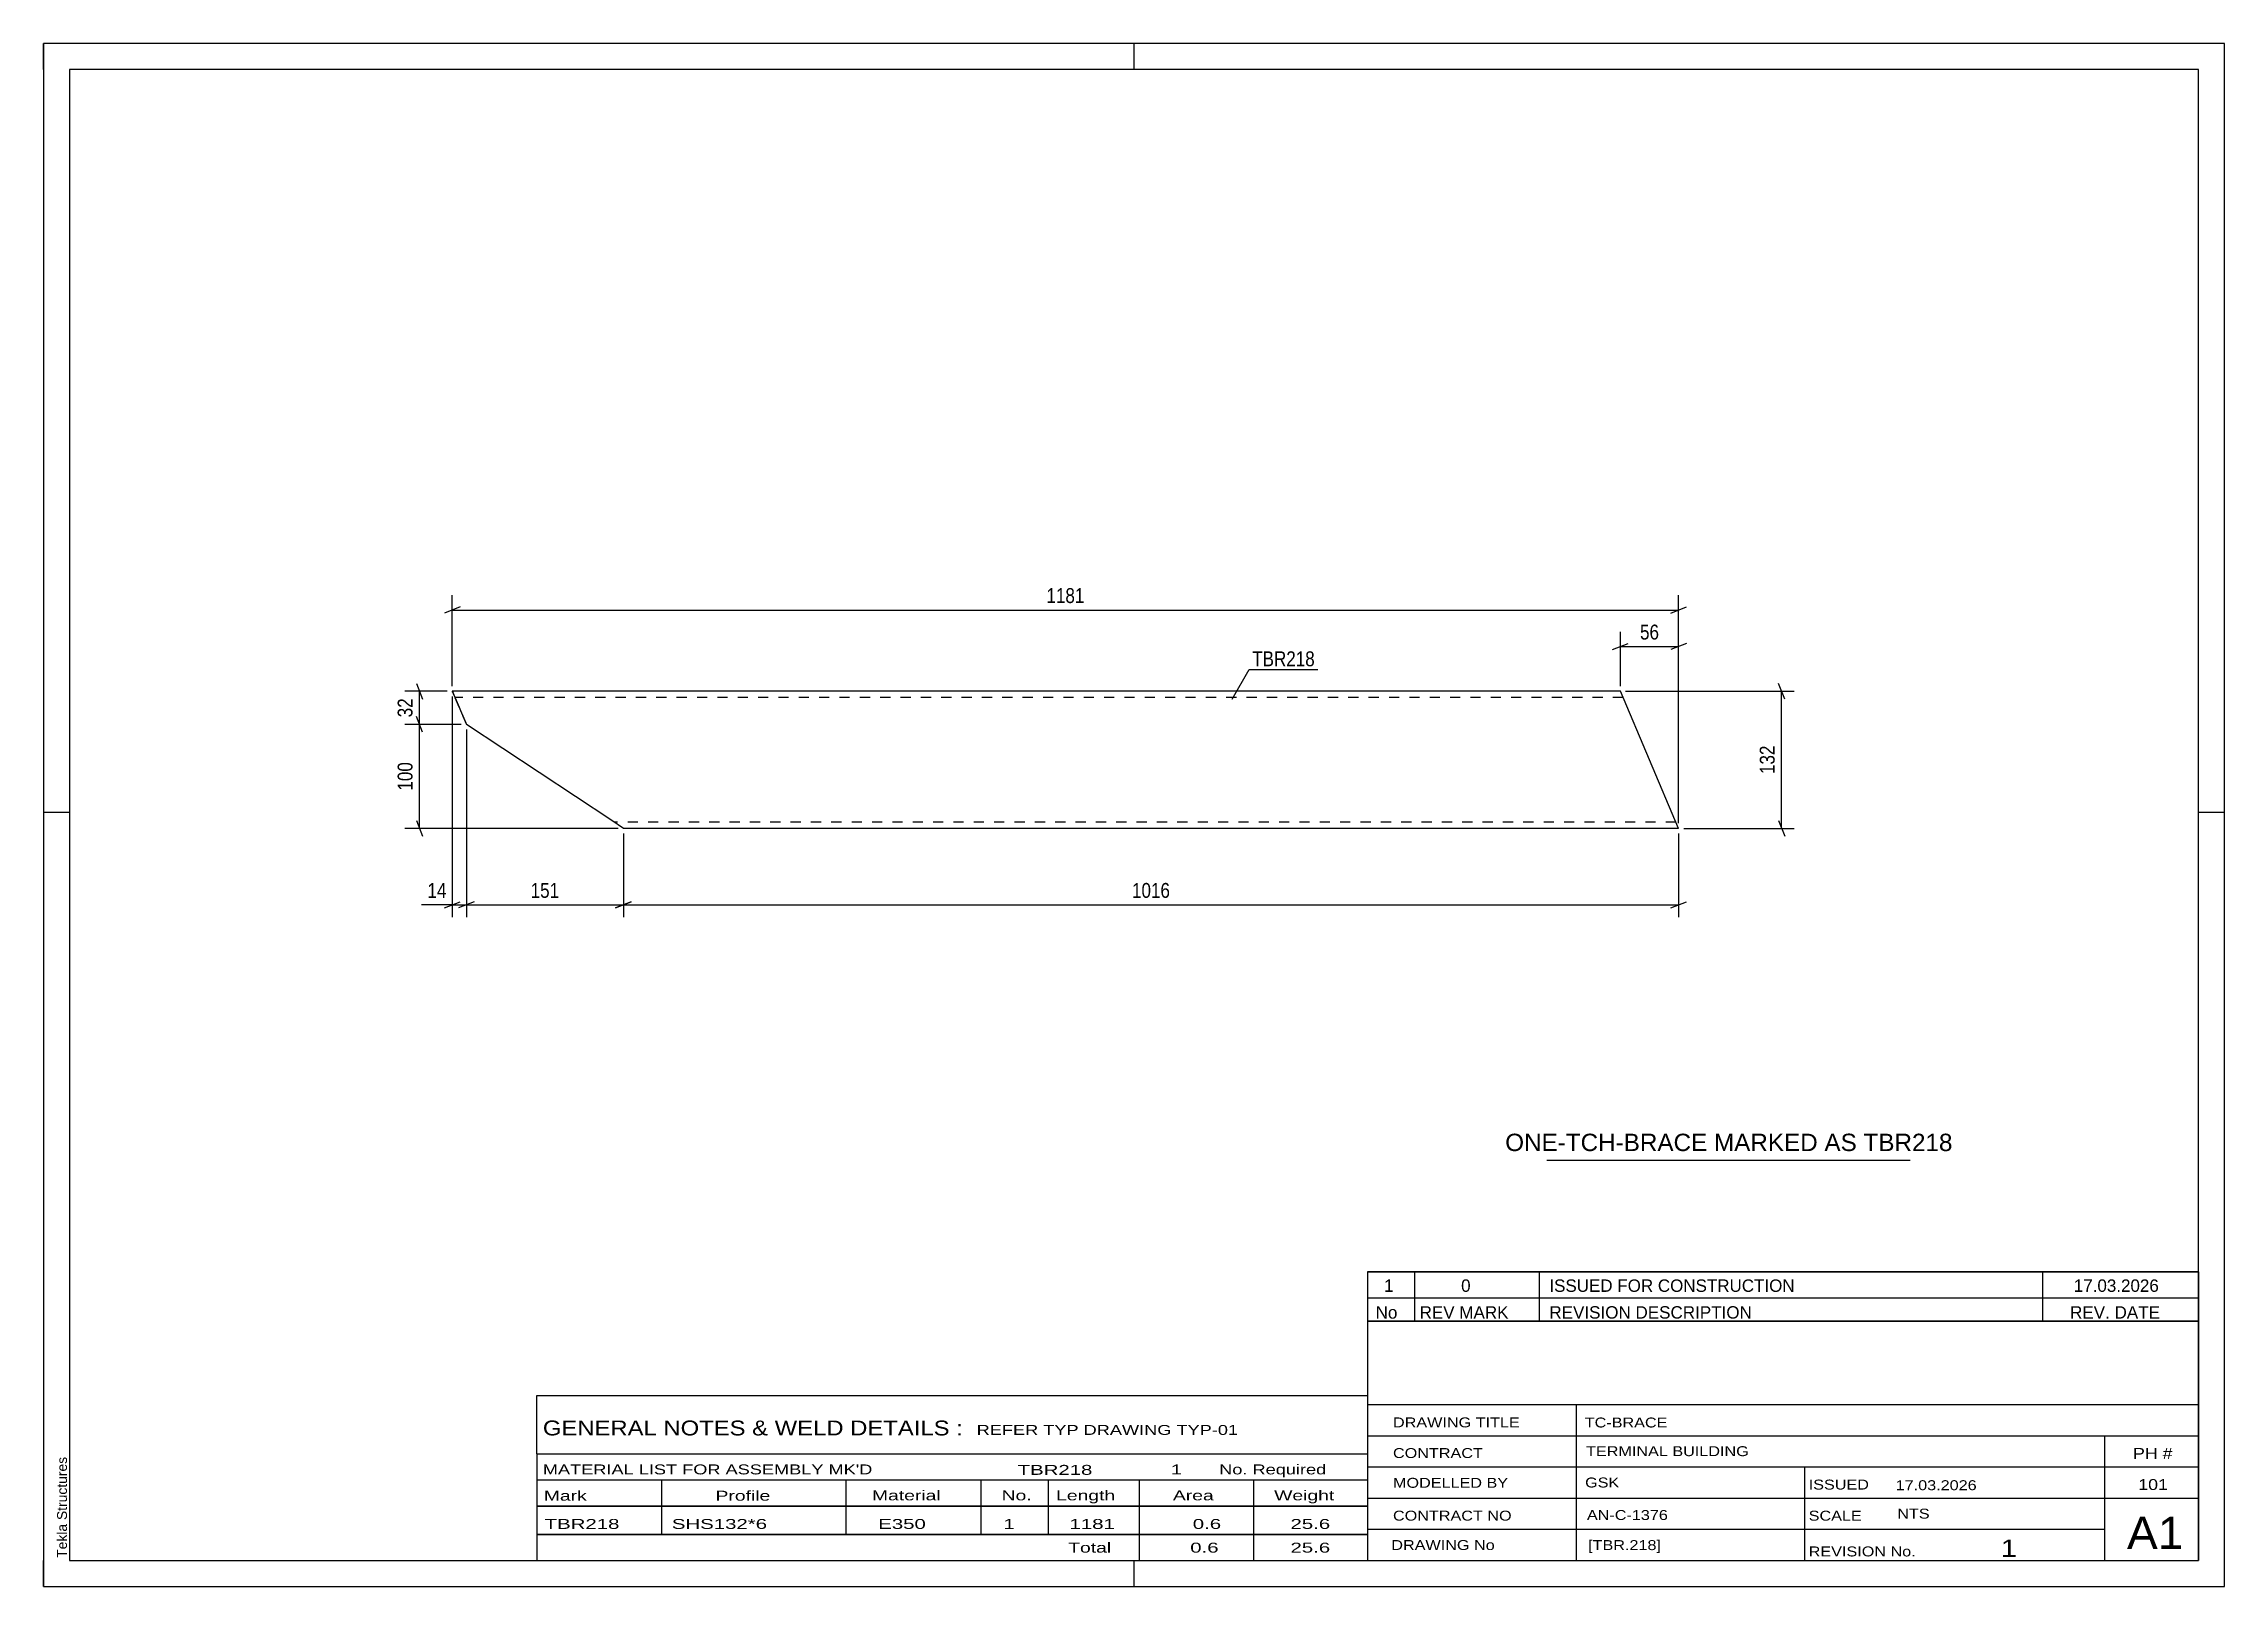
# Model space of a CAD drawing. Header units: millimetres. Extents: x 0 to 420, y 0 to 297.
import ezdxf

# ---------------------------------------------------------------- set-up
doc = ezdxf.new("R2010")
doc.units = ezdxf.units.MM
doc.linetypes.add('DXK_LINE_DOT2', pattern=[3.9198, 1.9599, -1.9599])
doc.styles.add('Arial', font='ARIAL.TTF', dxfattribs={"height": 0.2})
doc.styles.add('Arial Narrow', font='ARIALN.TTF', dxfattribs={"height": 0.2})

# ---------------------------------------------------------------- blocks, each defined once
blk = doc.blocks.new('Unknown-580740838-1161')
at = {"color": 5, "linetype": 'Continuous'}
for p, q in [((420, 297), (0, 297)), ((0, 297), (0, 0)), ((0, 292), (0, 297)), ((210, 292), (210, 297)), ((420, 0), (420, 297)), ((415, 292), (5, 292)), ((5, 292), (5, 5)), ((415, 5), (415, 292)), ((5, 149), (0, 149)), ((420, 149), (415, 149)), ((0, 0), (0, 5)), ((5, 5), (415, 5)), ((210, 0), (210, 5)), ((0, 0), (420, 0))]:
    blk.add_line(p, q, dxfattribs=at)
at = {"color": 174, "linetype": 'Continuous', "style": 'Arial'}
blk.add_text('Tekla Structures', height=1.9102, rotation=90, dxfattribs=at).set_placement((4.5, 5.5))
blk = doc.blocks.new('Part-580740838-1270 - 1252')
at = {"color": 2, "linetype": 'Continuous'}
for p, q in [((303.68, 172.33), (78.71, 172.33)), ((78.79, 172.15), (78.71, 172.33)), ((314.89, 145.93), (303.68, 172.33)), ((79.01, 171.63), (78.79, 172.15)), ((79.01, 171.63), (81.42, 165.95)), ((109.43, 147.41), (81.42, 165.95)), ((111.66, 145.93), (109.43, 147.41)), ((314.89, 145.93), (111.66, 145.93))]:
    blk.add_line(p, q, dxfattribs=at)
at = {"color": 7, "linetype": 'DXK_LINE_DOT2'}
for p, q in [((78.71, 172.33), (78.79, 172.15)), ((78.79, 172.15), (79.01, 171.63)), ((79.01, 171.63), (81.42, 165.95)), ((79.22, 171.13), (81.42, 165.95)), ((304.19, 171.13), (79.22, 171.13)), ((79.26, 171.04), (79.22, 171.13)), ((79.26, 171.04), (81.42, 165.95)), ((314.38, 147.13), (109.85, 147.13)), ((314.38, 147.13), (314.34, 147.22))]:
    blk.add_line(p, q, dxfattribs=at)
blk = doc.blocks.new('StraightDimension-580740838-1394 - 1252')
at = {"color": 7, "linetype": 'Continuous'}
for p, q in [((80.42, 165.95), (69.55, 165.95)), ((73, 164.45), (71.8, 167.45)), ((72.4, 145.93), (72.4, 165.95)), ((71.8, 147.43), (73, 144.43)), ((110.66, 145.93), (69.55, 145.93))]:
    blk.add_line(p, q, dxfattribs=at)
at = {"color": 0}
blk.add_wipeout([(71.65, 159.28), (67.45, 159.28), (67.45, 152.6), (71.65, 152.6)], dxfattribs=at)
at = {"color": 3, "style": 'Arial Narrow'}
blk.add_text('100', height=2.863, rotation=90.0002, dxfattribs=at).set_placement((71.05, 153.2))
blk = doc.blocks.new('StraightDimension-580740838-1647 - 1252')
at = {"color": 7, "linetype": 'Continuous'}
for p, q in [((302.18, 180.33), (305.18, 181.53)), ((303.68, 173.33), (303.68, 183.78)), ((303.68, 180.93), (314.89, 180.93)), ((316.39, 181.53), (313.39, 180.33)), ((314.89, 146.93), (314.89, 183.78))]:
    blk.add_line(p, q, dxfattribs=at)
at = {"color": 0}
blk.add_wipeout([(311.72, 181.68), (311.72, 185.88), (306.86, 185.88), (306.86, 181.68)], dxfattribs=at)
at = {"color": 3, "style": 'Arial Narrow'}
blk.add_text('56', height=2.863, dxfattribs=at).set_placement((307.46, 182.28))
blk = doc.blocks.new('StraightDimension-580740838-1393 - 1252')
at = {"color": 7, "linetype": 'Continuous'}
for p, q in [((77.71, 172.33), (69.55, 172.33)), ((71.8, 173.83), (73, 170.83)), ((72.4, 165.95), (72.4, 172.33)), ((80.42, 165.95), (69.55, 165.95)), ((73, 164.45), (71.8, 167.45))]:
    blk.add_line(p, q, dxfattribs=at)
at = {"color": 0}
blk.add_wipeout([(71.65, 171.57), (67.45, 171.57), (67.45, 166.71), (71.65, 166.71)], dxfattribs=at)
at = {"color": 3, "style": 'Arial Narrow'}
blk.add_text('32', height=2.863, rotation=90.0002, dxfattribs=at).set_placement((71.05, 167.31))
blk = doc.blocks.new('StraightDimension-580740838-1411 - 1252')
at = {"color": 7, "linetype": 'Continuous'}
for p, q in [((78.71, 173.33), (78.71, 190.81)), ((314.89, 146.93), (314.89, 190.81)), ((80.21, 188.56), (77.21, 187.36)), ((78.71, 187.96), (314.89, 187.96)), ((313.39, 187.36), (316.39, 188.56))]:
    blk.add_line(p, q, dxfattribs=at)
at = {"color": 0}
blk.add_wipeout([(201.06, 188.71), (201.06, 192.91), (192.54, 192.91), (192.54, 188.71)], dxfattribs=at)
at = {"color": 3, "style": 'Arial Narrow'}
blk.add_text('1181', height=2.863, dxfattribs=at).set_placement((193.14, 189.31))
blk = doc.blocks.new('StraightDimension-580740838-1577 - 1252')
at = {"color": 7, "linetype": 'Continuous'}
for p, q in [((111.66, 144.93), (111.66, 128.8)), ((314.89, 144.93), (314.89, 128.8)), ((113.16, 131.8), (110.16, 130.6)), ((111.66, 131.2), (314.89, 131.2)), ((313.39, 130.6), (316.39, 131.8))]:
    blk.add_line(p, q, dxfattribs=at)
at = {"color": 0}
blk.add_wipeout([(217.53, 131.95), (217.53, 136.15), (209.02, 136.15), (209.02, 131.95)], dxfattribs=at)
at = {"color": 3, "style": 'Arial Narrow'}
blk.add_text('1016', height=2.863, dxfattribs=at).set_placement((209.62, 132.55))
blk = doc.blocks.new('StraightDimension-580740838-1578 - 1252')
at = {"color": 7, "linetype": 'Continuous'}
for p, q in [((81.42, 164.95), (81.42, 128.8)), ((111.66, 144.93), (111.66, 128.8)), ((82.92, 131.8), (79.92, 130.6)), ((81.42, 131.2), (111.66, 131.2)), ((110.16, 130.6), (113.16, 131.8))]:
    blk.add_line(p, q, dxfattribs=at)
at = {"color": 0}
blk.add_wipeout([(99.88, 131.95), (99.88, 136.15), (93.2, 136.15), (93.2, 131.95)], dxfattribs=at)
at = {"color": 3, "style": 'Arial Narrow'}
blk.add_text('151', height=2.863, dxfattribs=at).set_placement((93.8, 132.55))
blk = doc.blocks.new('StraightDimension-580740838-1579 - 1252')
at = {"color": 7, "linetype": 'Continuous'}
for p, q in [((78.71, 171.33), (78.71, 128.8)), ((81.42, 164.95), (81.42, 128.8)), ((77.21, 130.6), (80.21, 131.8)), ((78.71, 131.2), (81.42, 131.2)), ((82.92, 131.8), (79.92, 130.6))]:
    blk.add_line(p, q, dxfattribs=at)
at = {"color": 0}
blk.add_wipeout([(78.18, 131.95), (78.18, 136.15), (73.33, 136.15), (73.33, 131.95)], dxfattribs=at)
at = {"color": 7, "linetype": 'Continuous'}
blk.add_line((78.71, 131.2), (72.8, 131.2), dxfattribs=at)
blk.add_line((78.71, 131.2), (72.8, 131.2), dxfattribs=at)
at = {"color": 3, "style": 'Arial Narrow'}
blk.add_text('14', height=2.863, dxfattribs=at).set_placement((73.93, 132.55))
blk = doc.blocks.new('StraightDimension-580740838-1631 - 1252')
at = {"color": 7, "linetype": 'Continuous'}
for p, q in [((304.68, 172.33), (337.13, 172.33)), ((335.33, 170.83), (334.13, 173.83)), ((334.73, 145.93), (334.73, 172.33)), ((334.13, 147.43), (335.33, 144.43)), ((315.89, 145.93), (337.13, 145.93))]:
    blk.add_line(p, q, dxfattribs=at)
at = {"color": 0}
blk.add_wipeout([(333.98, 162.47), (329.78, 162.47), (329.78, 155.79), (333.98, 155.79)], dxfattribs=at)
at = {"color": 3, "style": 'Arial Narrow'}
blk.add_text('132', height=2.863, rotation=90.0002, dxfattribs=at).set_placement((333.38, 156.39))
blk = doc.blocks.new('Unknown-580740838-1713')
at = {"color": 7, "linetype": 'Continuous'}
for p, q in [((255, 51.05), (255, 5)), ((255, 51.05), (415, 51.05)), ((415, 51), (415, 5)), ((255, 35), (415, 35)), ((295.14, 35), (295.14, 5)), ((255, 29), (415, 29)), ((397, 5.05), (397, 29.05)), ((255, 23), (415, 23)), ((339.14, 23), (339.14, 5)), ((255, 17), (415, 17)), ((255, 11), (397, 11)), ((255, 5), (415, 5))]:
    blk.add_line(p, q, dxfattribs=at)
at = {"color": 7, "style": 'Arial Narrow'}
for s, height, width, p in [('DRAWING TITLE', 1.9089, 1.425378, (259.88, 30.61)), ('TC-BRACE', 1.909, 1.425378, (296.81, 30.59)), ('CONTRACT', 1.909, 1.425378, (259.88, 24.71)), ('TERMINAL BUILDING', 1.9089, 1.425378, (297.06, 25.07)), ('MODELLED BY', 1.9089, 1.425378, (259.88, 18.98)), ('GSK', 1.909, 1.425378, (296.88, 19.04)), ('ISSUED', 1.909, 1.425378, (339.94, 18.64)), ('17.03.2026', 1.909, 1.425378, (356.69, 18.52)), ('CONTRACT NO', 1.9089, 1.425378, (259.88, 12.66)), ('AN-C-1376', 1.909, 1.425378, (297.23, 12.78)), ('SCALE', 1.909, 1.425378, (339.94, 12.65)), ('A1', 6.204, 1.25, (401.24, 7.2)), ('DRAWING No', 1.909, 1.425378, (259.56, 7)), ('[TBR.218]', 1.909, 1.425378, (297.46, 6.99)), ('1', 3.34, 1.5, (376.91, 5.68)), ('REVISION No.', 1.9089, 1.425378, (339.94, 5.77))]:
    blk.add_text(s, height=height, dxfattribs=dict(at, width=width)).set_placement(p)
at = {"color": 7, "linetype": 'Continuous', "style": 'Arial Narrow'}
for s, height, width, p in [('PH #', 2.1, 1.42538, (402.4, 24.55)), ('101', 2.1, 1.42538, (403.41, 18.55)), ('NTS', 1.909, 1.425378, (357, 13.05))]:
    blk.add_text(s, height=height, dxfattribs=dict(at, width=width)).set_placement(p)
blk = doc.blocks.new('Unknown-580740838-1714')
at = {"color": 7, "linetype": 'Continuous'}
for p, q in [((255, 60.55), (415, 60.55)), ((415, 60.55), (255, 60.55)), ((255, 60.55), (255, 55.55)), ((264, 60.55), (264, 55.55)), ((288, 60.55), (288, 55.55)), ((385, 60.55), (385, 55.55)), ((415, 60.55), (415, 55.55)), ((255, 55.55), (415, 55.55)), ((255, 55.55), (255, 51.05)), ((255, 55.55), (415, 55.55)), ((264, 55.55), (264, 51.05)), ((288, 55.55), (288, 51.05)), ((385, 55.55), (385, 51.05)), ((415, 55.55), (415, 51.05)), ((415, 51.05), (255, 51.05))]:
    blk.add_line(p, q, dxfattribs=at)
at = {"color": 7, "linetype": 'Continuous', "style": 'Arial Narrow'}
for s, height, width, p in [('1', 2.39, 1.196471, (258.16, 56.7)), ('0', 2.39, 1.196471, (273, 56.7)), ('ISSUED FOR CONSTRUCTION', 2.3861, 1.196471, (290, 56.7)), ('17.03.2026', 2.386, 1.196471, (391, 56.7)), ('No', 2.386, 1.2, (256.54, 51.55)), ('REV MARK', 2.386, 1.2, (265, 51.55)), ('REVISION DESCRIPTION', 2.3861, 1.2, (290, 51.55)), ('REV. DATE', 2.386, 1.2, (390.28, 51.55))]:
    blk.add_text(s, height=height, dxfattribs=dict(at, width=width)).set_placement(p)
blk = doc.blocks.new('Unknown-580740838-1715')
at = {"color": 7, "linetype": 'Continuous'}
for p, q in [((95, 36.75), (255, 36.75)), ((95, 25.5), (95, 36.75)), ((255, 36.75), (255, 25.5)), ((95, 25.5), (255, 25.5)), ((95, 25.5), (95, 20.5)), ((255, 25.5), (255, 20.5)), ((95, 20.5), (255, 20.5)), ((95, 20.5), (95, 15.5)), ((119, 20.5), (119, 15.5)), ((154.5, 20.5), (154.5, 15.5)), ((180.5, 20.5), (180.5, 15.5)), ((193.5, 20.5), (193.5, 15.5)), ((211, 20.5), (211, 15.5)), ((233, 20.5), (233, 15.5)), ((255, 20.5), (255, 15.5)), ((95, 15.5), (255, 15.5)), ((95, 15.45), (95, 10.05)), ((95, 15.45), (255, 15.45)), ((119, 15.5), (119, 10)), ((154.5, 15.5), (154.5, 10)), ((180.5, 15.5), (180.5, 10)), ((193.5, 15.5), (193.5, 10)), ((211, 15.5), (211, 10)), ((233, 15.5), (233, 10)), ((255, 15.45), (255, 10.05)), ((95, 10.05), (255, 10.05)), ((95, 10), (255, 10)), ((95, 10), (95, 5)), ((211, 10), (211, 5)), ((233, 10), (233, 5)), ((255, 10), (255, 5)), ((95, 5), (255, 5))]:
    blk.add_line(p, q, dxfattribs=at)
at = {"color": 7, "style": 'Arial Narrow'}
for s, height, width, p in [('GENERAL NOTES & WELD DETAILS :', 2.8633, 1.4, (96.15, 29.06)), ('REFER TYP DRAWING TYP-01', 1.9089, 1.6, (179.7, 29.16)), ("MATERIAL LIST FOR ASSEMBLY MK'D", 1.9089, 1.6, (96.15, 21.56)), ('TBR218', 1.909, 1.794707, (187.59, 21.47)), ('1', 1.91, 1.794707, (217.08, 21.56)), ('No. Required', 1.9089, 1.6, (226.41, 21.56)), ('Mark', 1.909, 1.7, (96.34, 16.5)), ('Profile', 1.909, 1.7, (129.41, 16.5)), ('Material', 1.909, 1.7, (159.54, 16.56)), ('No.', 1.909, 1.7, (184.5, 16.56)), ('Length', 1.909, 1.7, (195, 16.56)), ('Area', 1.909, 1.7, (217.5, 16.56)), ('Weight', 1.909, 1.7, (237, 16.56))]:
    blk.add_text(s, height=height, dxfattribs=dict(at, width=width)).set_placement(p)
at = {"color": 7, "linetype": 'Continuous', "style": 'Arial Narrow'}
for s, height, width, p in [('TBR218', 1.909, 1.794707, (96.5, 11.06)), ('SHS132*6', 1.909, 1.794707, (121, 11.06)), ('E350', 1.909, 1.794707, (160.74, 11.06)), ('1', 1.91, 1.794707, (184.86, 11.06)), ('1181', 1.909, 1.794707, (197.58, 11.06)), ('0.6', 1.909, 1.794707, (221.32, 11.06)), ('25.6', 1.909, 1.794707, (240.14, 11.06)), ('Total', 1.909, 1.7, (197.33, 6.5)), ('0.6', 1.909, 1.794707, (220.83, 6.5)), ('25.6', 1.909, 1.794707, (240.14, 6.5))]:
    blk.add_text(s, height=height, dxfattribs=dict(at, width=width)).set_placement(p)
blk = doc.blocks.new('Unknown-580740838-1716')
at = {"color": 7, "linetype": 'Continuous'}
blk.add_line((289.5, 82.05), (359.5, 82.05), dxfattribs=at)
at = {"color": 7, "style": 'Arial'}
blk.add_text('ONE-TCH-BRACE MARKED AS TBR218', height=3.3428, dxfattribs=at).set_placement((281.49, 83.8))
blk = doc.blocks.new('Mark-580740838-1265 - 1252')
at = {"color": 0}
blk.add_wipeout([(244.82, 177.14), (244.82, 180.14), (232.77, 180.14), (232.77, 177.14)], dxfattribs=at)
blk.add_wipeout([(244.82, 177.14), (244.82, 180.14), (232.77, 180.14), (232.77, 177.14)], dxfattribs=at)
at = {"color": 30, "linetype": 'Continuous'}
for p, q in [((228.89, 170.77), (232.17, 176.54)), ((232.17, 176.54), (245.42, 176.54))]:
    blk.add_line(p, q, dxfattribs=at)
at = {"color": 3, "style": 'Arial Narrow'}
blk.add_text('TBR218', height=2.863, dxfattribs=at).set_placement((232.77, 177.14))

msp = doc.modelspace()

# ---------------------------------------------------------------- block references
for name in ['Unknown-580740838-1161', 'Part-580740838-1270 - 1252', 'Unknown-580740838-1716', 'Unknown-580740838-1714', 'Unknown-580740838-1713', 'Unknown-580740838-1715']:
    msp.add_blockref(name, (0, 0))

# ---------------------------------------------------------------- next in the draw order: block references
for name in ['StraightDimension-580740838-1647 - 1252', 'StraightDimension-580740838-1394 - 1252']:
    msp.add_blockref(name, (0, 0))

# ---------------------------------------------------------------- next in the draw order: block references
msp.add_blockref('StraightDimension-580740838-1393 - 1252', (0, 0))

# ---------------------------------------------------------------- next in the draw order: block references
msp.add_blockref('StraightDimension-580740838-1411 - 1252', (0, 0))

# ---------------------------------------------------------------- next in the draw order: block references
for name in ['Mark-580740838-1265 - 1252', 'StraightDimension-580740838-1577 - 1252']:
    msp.add_blockref(name, (0, 0))

# ---------------------------------------------------------------- next in the draw order: block references
for name in ['StraightDimension-580740838-1631 - 1252', 'StraightDimension-580740838-1578 - 1252']:
    msp.add_blockref(name, (0, 0))

# ---------------------------------------------------------------- next in the draw order: block references
msp.add_blockref('StraightDimension-580740838-1579 - 1252', (0, 0))

doc.saveas('drawing.dxf')
